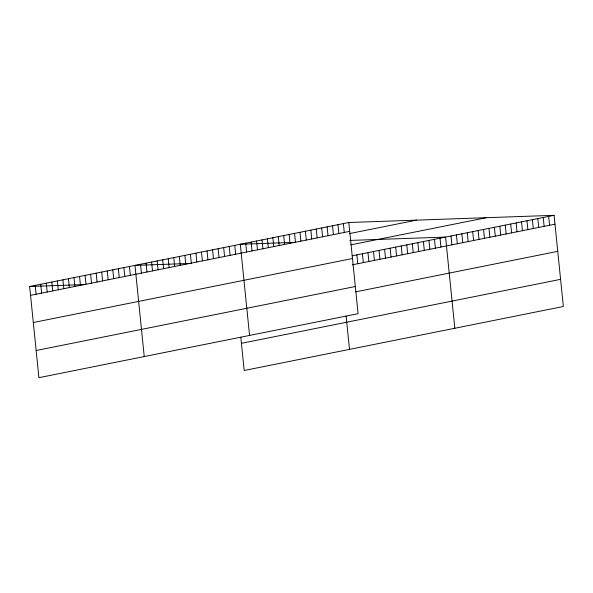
<?xml version="1.0" encoding="UTF-8"?>
<svg xmlns="http://www.w3.org/2000/svg" width="593" height="593" viewBox="0 0 593 593"><rect width="100%" height="100%" fill="white"/><g stroke="black" fill="none" stroke-linecap="round" stroke-linejoin="round"><path stroke-width="0.89" d="M348.817 222.508L358.076 313.682L38.908 377.674L29.65 286.501L348.817 222.508L554.092 215.326L563.35 306.499L244.183 370.492L240.802 337.202M30.547 295.351L349.714 231.359M349.64 233.553L416.553 220.136M350.908 244.85L486.349 217.698M352.123 255.82L554.092 215.326M33.312 322.518L352.472 258.526M352.235 264.826L554.989 224.176M36.151 350.507L355.318 286.515M355.785 291.838L557.746 251.343M241.425 343.325L560.593 279.333M294.491 242.367L240.298 244.264L249.564 335.438M349.737 240.432L445.573 237.081L454.831 328.255M190.857 263.425L134.974 265.382L144.24 356.556M29.65 286.501L85.533 284.544M548.666 216.415L549.563 225.266M543.24 217.498L544.137 226.356M537.814 218.587L538.711 227.438M532.388 219.677L533.285 228.527M526.962 220.766L527.859 229.617M521.536 221.849L522.433 230.707M516.11 222.938L517.007 231.796M510.684 224.028L511.581 232.879M505.258 225.118L506.155 233.968M499.832 226.2L500.729 235.058M494.406 227.289L495.303 236.147M488.98 228.379L489.877 237.23M483.554 229.469L484.451 238.319M478.128 230.551L479.025 239.409M472.703 231.641L473.599 240.499M467.277 232.73L468.173 241.581M461.851 233.82L462.748 242.67M456.425 234.91L457.322 243.76M450.999 235.992L451.896 244.85M440.028 238.193L440.925 247.044M434.484 239.305L435.388 248.156M428.939 240.417L429.843 249.268M423.402 241.529L424.299 250.379M417.857 242.641L418.754 251.491M412.313 243.753L413.21 252.603M406.768 244.865L407.665 253.715M401.224 245.976L402.121 254.827M395.679 247.081L396.584 255.939M390.135 248.193L391.039 257.051M384.598 249.305L385.494 258.163M379.053 250.416L379.95 259.274M373.508 251.528L374.405 260.386M367.964 252.64L368.861 261.498M362.419 253.752L363.324 262.603M356.875 254.864L357.779 263.715M343.391 223.598L344.288 232.449M337.966 224.68L338.862 233.538M346.127 316.084L349.507 349.373M332.54 225.77L333.436 234.628M327.114 226.86L328.011 235.71M321.688 227.949L322.585 236.8M316.262 229.039L317.159 237.889M310.836 230.121L311.733 238.979M305.41 231.211L306.307 240.061M299.984 232.3L300.881 241.151M294.558 233.39L295.455 242.24M289.132 234.472L290.029 243.33M283.706 235.562L284.603 244.412M278.28 236.651L279.177 245.502M272.854 237.741L273.751 246.592M267.428 238.823L268.325 247.681M262.002 239.913L262.899 248.763M256.576 241.003L257.473 249.853M251.15 242.092L252.047 250.943M245.724 243.174L246.621 252.032M234.754 245.376L235.658 254.227M229.209 246.488L230.114 255.338M223.672 247.6L224.569 256.45M218.128 248.712L219.025 257.562M212.583 249.823L213.48 258.674M207.039 250.935L207.935 259.786M201.494 252.047L202.398 260.898M195.949 253.159L196.854 262.01M190.412 254.271L191.309 263.122M184.868 255.383L185.765 264.233M179.323 256.487L180.22 265.345M173.779 257.599L174.676 266.457M168.234 258.711L169.131 267.569M162.69 259.823L163.594 268.681M157.145 260.935L158.049 269.793M151.608 262.047L152.505 270.897M146.063 263.159L146.96 272.009M140.519 264.27L141.416 273.121M129.43 266.494L130.334 275.345M123.885 267.606L124.789 276.457M118.348 268.718L119.245 277.568M112.803 269.83L113.7 278.68M107.259 270.942L108.156 279.792M101.714 272.054L102.611 280.904M96.17 273.165L97.067 282.016M90.625 274.27L91.53 283.128M85.081 275.382L85.985 284.24M79.544 276.494L80.44 285.352M73.999 277.606L74.896 286.463M68.454 278.717L69.351 287.575M62.91 279.829L63.807 288.687M57.365 280.941L58.27 289.792M51.821 282.053L52.725 290.904M46.284 283.165L47.181 292.015M40.739 284.277L41.636 293.127M35.195 285.389L36.091 294.239"/></g></svg>
